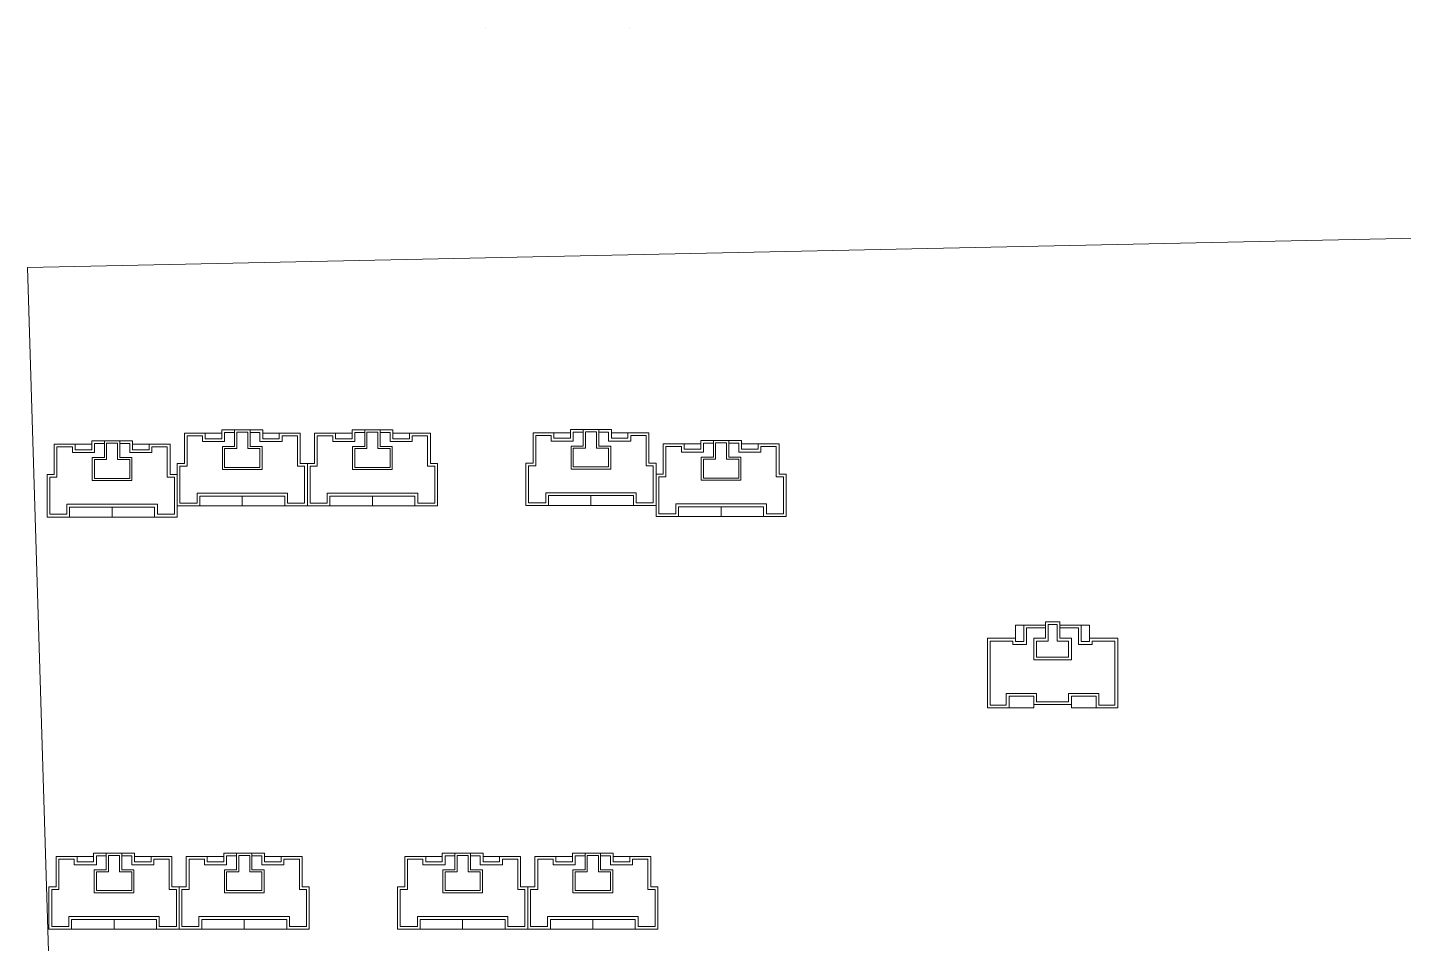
# Model space of a CAD drawing. Extents: x 110900 to 173900, y 7197 to 51694.
# Drawn here: x 114409 to 116904, y 11782 to 13443 of the extents above; entities that cross this region are included whole.
import ezdxf

# ---------------------------------------------------------------- set-up
doc = ezdxf.new("R2010")
doc.units = 0
doc.header["$LTSCALE"] = 1000
doc.header["$MEASUREMENT"] = 0
doc.layers.add('140', color=2, linetype='Continuous', lineweight=5)
doc.layers.add('DingDianTu', color=5, linetype='Continuous', lineweight=0)

# ---------------------------------------------------------------- blocks, each defined once
blk = doc.blocks.new('dafasfd')
at = {"layer": 'DingDianTu', "color": 7, "const_width": 100}
blk.add_lwpolyline([(36368038, 16363912), (36368954, 16361479), (36372042, 16362641), (36374261, 16356745), (36369114, 16354807), (36369537, 16353684), (36361113, 16350514), (36359352, 16355194), (36360288, 16355546), (36359830, 16356763), (36358894, 16356410), (36357556, 16359967)], close=True, dxfattribs=at)
for points in [[(36363546, 16362221), (36362876, 16363999), (36359039, 16362555), (36359708, 16360777)], [(36371734, 16355794), (36372686, 16353267), (36369878, 16352210), (36369350, 16353614)]]:
    blk.add_lwpolyline(points, dxfattribs=at)
at = {"layer": 'DingDianTu', "color": 7}
for points in [[(36369878, 16352210), (36361642, 16349110), (36361113, 16350514)], [(36368038, 16363912), (36371127, 16365074), (36372042, 16362641)]]:
    blk.add_lwpolyline(points, dxfattribs=at)
blk = doc.blocks.new('*E54')
at = {"layer": 'DingDianTu', "color": 7, "xscale": 0.001000002024510444, "yscale": 0.001000000163912773, "zscale": 0.001, "rotation": 339.3761177849276}
blk.add_blockref('dafasfd', (22613, -20413), dxfattribs=at)
blk = doc.blocks.new('*E53')
at = {"layer": 'DingDianTu', "color": 7, "xscale": 0.001000002024510444, "yscale": 0.001000000163912773, "zscale": 0.001, "rotation": 339.3761177849276}
blk.add_blockref('dafasfd', (22613, -20413), dxfattribs=at)

msp = doc.modelspace()

# ---------------------------------------------------------------- linework, layer by layer
at = {"layer": '140', "color": 7}
for p, q in [((118597.3, 13095.8), (114409.3, 13007.9)), ((114409.3, 13007.9), (114492.1, 10329.9)), ((114693.7, 12707.4), (114731.7, 12707.4)), ((114693.7, 12652.4), (114693.7, 12707.4)), ((114698.7, 12702.4), (114726.7, 12702.4)), ((114698.7, 12647.4), (114698.7, 12702.4)), ((114726.7, 12702.4), (114726.7, 12692.4)), ((114729.7, 12707.4), (114731.7, 12707.4)), ((114731.7, 12707.4), (114761.7, 12707.4)), ((114731.7, 12707.4), (114731.7, 12697.4)), ((114731.7, 12697.4), (114761.7, 12697.4)), ((114761.7, 12713.4), (114835.7, 12713.4)), ((114761.7, 12697.4), (114761.7, 12713.4)), ((114766.7, 12708.4), (114784.7, 12708.4)), ((114766.7, 12692.4), (114766.7, 12708.4)), ((114784.7, 12713.4), (114784.7, 12683.4)), ((114808.7, 12709.4), (114788.7, 12709.4)), ((114788.7, 12709.4), (114788.7, 12679.4)), ((114808.7, 12679.4), (114808.7, 12709.4)), ((114812.7, 12683.4), (114812.7, 12713.4)), ((114812.7, 12708.4), (114830.7, 12708.4)), ((114830.7, 12708.4), (114830.7, 12692.4)), ((114835.7, 12713.4), (114835.7, 12697.4)), ((114865.7, 12707.4), (114835.7, 12707.4)), ((114835.7, 12697.4), (114865.7, 12697.4)), ((114865.7, 12707.4), (114903.7, 12707.4)), ((114865.7, 12697.4), (114865.7, 12707.4)), ((114870.7, 12702.4), (114898.7, 12702.4)), ((114870.7, 12692.4), (114870.7, 12702.4)), ((114898.7, 12702.4), (114898.7, 12647.4)), ((114903.7, 12707.4), (114903.7, 12652.4)), ((114929.7, 12707.4), (114967.7, 12707.4)), ((114929.7, 12652.4), (114929.7, 12707.4)), ((114934.7, 12702.4), (114962.7, 12702.4)), ((114934.7, 12647.4), (114934.7, 12702.4)), ((114962.7, 12702.4), (114962.7, 12692.4)), ((114965.7, 12707.4), (114967.7, 12707.4)), ((114967.7, 12707.4), (114997.7, 12707.4)), ((114967.7, 12707.4), (114967.7, 12697.4)), ((114967.7, 12697.4), (114997.7, 12697.4)), ((114997.7, 12713.4), (115071.7, 12713.4)), ((114997.7, 12697.4), (114997.7, 12713.4)), ((115002.7, 12708.4), (115020.7, 12708.4)), ((115002.7, 12692.4), (115002.7, 12708.4)), ((115020.7, 12713.4), (115020.7, 12683.4)), ((115044.7, 12709.4), (115024.7, 12709.4)), ((115024.7, 12709.4), (115024.7, 12679.4)), ((115044.7, 12679.4), (115044.7, 12709.4)), ((115048.7, 12683.4), (115048.7, 12713.4)), ((115048.7, 12708.4), (115066.7, 12708.4)), ((115066.7, 12708.4), (115066.7, 12692.4)), ((115071.7, 12713.4), (115071.7, 12697.4)), ((115101.7, 12707.4), (115071.7, 12707.4)), ((115071.7, 12697.4), (115101.7, 12697.4)), ((115101.7, 12707.4), (115139.7, 12707.4)), ((115101.7, 12697.4), (115101.7, 12707.4)), ((115106.7, 12702.4), (115134.7, 12702.4)), ((115106.7, 12692.4), (115106.7, 12702.4)), ((115134.7, 12702.4), (115134.7, 12647.4)), ((115139.7, 12707.4), (115139.7, 12652.4)), ((115325.8, 12708.1), (115363.8, 12708.1)), ((115325.8, 12653.1), (115325.8, 12708.1)), ((115330.8, 12703.1), (115358.8, 12703.1)), ((115330.8, 12648.1), (115330.8, 12703.1)), ((115358.8, 12703.1), (115358.8, 12693.1)), ((115361.8, 12708.1), (115363.8, 12708.1)), ((115363.8, 12708.1), (115393.8, 12708.1)), ((115363.8, 12708.1), (115363.8, 12698.1)), ((115363.8, 12698.1), (115393.8, 12698.1)), ((115393.8, 12714.1), (115467.8, 12714.1)), ((115393.8, 12698.1), (115393.8, 12714.1)), ((115398.8, 12709.1), (115416.8, 12709.1)), ((115398.8, 12693.1), (115398.8, 12709.1)), ((115416.8, 12714.1), (115416.8, 12684.1)), ((115440.8, 12710.1), (115420.8, 12710.1)), ((115420.8, 12710.1), (115420.8, 12680.1)), ((115440.8, 12680.1), (115440.8, 12710.1)), ((115444.8, 12684.1), (115444.8, 12714.1)), ((115444.8, 12709.1), (115462.8, 12709.1)), ((115462.8, 12709.1), (115462.8, 12693.1)), ((115467.8, 12714.1), (115467.8, 12698.1)), ((115497.8, 12708.1), (115467.8, 12708.1)), ((115467.8, 12698.1), (115497.8, 12698.1)), ((115497.8, 12708.1), (115535.8, 12708.1)), ((115497.8, 12698.1), (115497.8, 12708.1)), ((115502.8, 12703.1), (115530.8, 12703.1)), ((115502.8, 12693.1), (115502.8, 12703.1)), ((115530.8, 12703.1), (115530.8, 12648.1)), ((115535.8, 12708.1), (115535.8, 12653.1)), ((114457.7, 12687.4), (114495.7, 12687.4)), ((114457.7, 12632.4), (114457.7, 12687.4)), ((114462.7, 12682.4), (114490.7, 12682.4)), ((114462.7, 12627.4), (114462.7, 12682.4)), ((114490.7, 12682.4), (114490.7, 12672.4)), ((114490.7, 12672.4), (114530.7, 12672.4)), ((114493.7, 12687.4), (114495.7, 12687.4)), ((114495.7, 12687.4), (114525.7, 12687.4)), ((114495.7, 12687.4), (114495.7, 12677.4)), ((114495.7, 12677.4), (114525.7, 12677.4)), ((114525.7, 12693.4), (114599.7, 12693.4)), ((114525.7, 12677.4), (114525.7, 12693.4)), ((114530.7, 12688.4), (114548.7, 12688.4)), ((114530.7, 12672.4), (114530.7, 12688.4)), ((114548.7, 12693.4), (114548.7, 12663.4)), ((114572.7, 12689.4), (114552.7, 12689.4)), ((114552.7, 12689.4), (114552.7, 12659.4)), ((114572.7, 12659.4), (114572.7, 12689.4)), ((114576.7, 12663.4), (114576.7, 12693.4)), ((114576.7, 12688.4), (114594.7, 12688.4)), ((114594.7, 12688.4), (114594.7, 12672.4)), ((114594.7, 12672.4), (114634.7, 12672.4)), ((114599.7, 12693.4), (114599.7, 12677.4)), ((114629.7, 12687.4), (114599.7, 12687.4)), ((114599.7, 12677.4), (114629.7, 12677.4)), ((114629.7, 12687.4), (114667.7, 12687.4)), ((114629.7, 12677.4), (114629.7, 12687.4)), ((114634.7, 12682.4), (114662.7, 12682.4)), ((114634.7, 12672.4), (114634.7, 12682.4)), ((114662.7, 12682.4), (114662.7, 12627.4)), ((114667.7, 12687.4), (114667.7, 12632.4)), ((114726.7, 12692.4), (114766.7, 12692.4)), ((114762.7, 12683.4), (114762.7, 12641.4)), ((114784.7, 12683.4), (114762.7, 12683.4)), ((114766.7, 12679.4), (114766.7, 12645.4)), ((114788.7, 12679.4), (114766.7, 12679.4)), ((114830.7, 12679.4), (114808.7, 12679.4)), ((114834.7, 12683.4), (114812.7, 12683.4)), ((114830.7, 12692.4), (114870.7, 12692.4)), ((114830.7, 12645.4), (114830.7, 12679.4)), ((114834.7, 12641.4), (114834.7, 12683.4)), ((114962.7, 12692.4), (115002.7, 12692.4)), ((114998.7, 12683.4), (114998.7, 12641.4)), ((115020.7, 12683.4), (114998.7, 12683.4)), ((115002.7, 12679.4), (115002.7, 12645.4)), ((115024.7, 12679.4), (115002.7, 12679.4)), ((115066.7, 12679.4), (115044.7, 12679.4)), ((115070.7, 12683.4), (115048.7, 12683.4)), ((115066.7, 12692.4), (115106.7, 12692.4)), ((115066.7, 12645.4), (115066.7, 12679.4)), ((115070.7, 12641.4), (115070.7, 12683.4)), ((115358.8, 12693.1), (115398.8, 12693.1)), ((115394.8, 12684.1), (115394.8, 12642.1)), ((115416.8, 12684.1), (115394.8, 12684.1)), ((115398.8, 12680.1), (115398.8, 12646.1)), ((115420.8, 12680.1), (115398.8, 12680.1)), ((115462.8, 12680.1), (115440.8, 12680.1)), ((115466.8, 12684.1), (115444.8, 12684.1)), ((115462.8, 12693.1), (115502.8, 12693.1)), ((115462.8, 12646.1), (115462.8, 12680.1)), ((115466.8, 12642.1), (115466.8, 12684.1)), ((115561.8, 12688.1), (115599.8, 12688.1)), ((115561.8, 12633.1), (115561.8, 12688.1)), ((115566.8, 12683.1), (115594.8, 12683.1)), ((115566.8, 12628.1), (115566.8, 12683.1)), ((115594.8, 12683.1), (115594.8, 12673.1)), ((115594.8, 12673.1), (115634.8, 12673.1)), ((115597.8, 12688.1), (115599.8, 12688.1)), ((115599.8, 12688.1), (115629.8, 12688.1)), ((115599.8, 12688.1), (115599.8, 12678.1)), ((115599.8, 12678.1), (115629.8, 12678.1)), ((115629.8, 12694.1), (115703.8, 12694.1)), ((115629.8, 12678.1), (115629.8, 12694.1)), ((115634.8, 12689.1), (115652.8, 12689.1)), ((115634.8, 12673.1), (115634.8, 12689.1)), ((115652.8, 12694.1), (115652.8, 12664.1)), ((115676.8, 12690.1), (115656.8, 12690.1)), ((115656.8, 12690.1), (115656.8, 12660.1)), ((115676.8, 12660.1), (115676.8, 12690.1)), ((115680.8, 12664.1), (115680.8, 12694.1)), ((115680.8, 12689.1), (115698.8, 12689.1)), ((115698.8, 12689.1), (115698.8, 12673.1)), ((115698.8, 12673.1), (115738.8, 12673.1)), ((115703.8, 12694.1), (115703.8, 12678.1)), ((115733.8, 12688.1), (115703.8, 12688.1)), ((115703.8, 12678.1), (115733.8, 12678.1)), ((115733.8, 12688.1), (115771.8, 12688.1)), ((115733.8, 12678.1), (115733.8, 12688.1)), ((115738.8, 12683.1), (115766.8, 12683.1)), ((115738.8, 12673.1), (115738.8, 12683.1)), ((115766.8, 12683.1), (115766.8, 12628.1)), ((115771.8, 12688.1), (115771.8, 12633.1)), ((114526.7, 12663.4), (114526.7, 12621.4)), ((114548.7, 12663.4), (114526.7, 12663.4)), ((114530.7, 12659.4), (114530.7, 12625.4)), ((114552.7, 12659.4), (114530.7, 12659.4)), ((114594.7, 12659.4), (114572.7, 12659.4)), ((114598.7, 12663.4), (114576.7, 12663.4)), ((114594.7, 12625.4), (114594.7, 12659.4)), ((114598.7, 12621.4), (114598.7, 12663.4)), ((114680.7, 12652.4), (114693.7, 12652.4)), ((114680.7, 12575.4), (114680.7, 12652.4)), ((114685.7, 12647.4), (114698.7, 12647.4)), ((114685.7, 12580.4), (114685.7, 12647.4)), ((114898.7, 12647.4), (114911.7, 12647.4)), ((114903.7, 12652.4), (114916.7, 12652.4)), ((114911.7, 12647.4), (114911.7, 12580.4)), ((114916.7, 12652.4), (114916.7, 12575.4)), ((114916.7, 12652.4), (114929.7, 12652.4)), ((114916.7, 12575.4), (114916.7, 12652.4)), ((114921.7, 12647.4), (114934.7, 12647.4)), ((114921.7, 12580.4), (114921.7, 12647.4)), ((115134.7, 12647.4), (115147.7, 12647.4)), ((115139.7, 12652.4), (115152.7, 12652.4)), ((115147.7, 12647.4), (115147.7, 12580.4)), ((115152.7, 12652.4), (115152.7, 12575.4)), ((115312.8, 12653.1), (115325.8, 12653.1)), ((115312.8, 12576.1), (115312.8, 12653.1)), ((115317.8, 12648.1), (115330.8, 12648.1)), ((115317.8, 12581.1), (115317.8, 12648.1)), ((115530.8, 12648.1), (115543.8, 12648.1)), ((115535.8, 12653.1), (115548.8, 12653.1)), ((115543.8, 12648.1), (115543.8, 12581.1)), ((115548.8, 12653.1), (115548.8, 12576.1)), ((115630.8, 12664.1), (115630.8, 12622.1)), ((115652.8, 12664.1), (115630.8, 12664.1)), ((115634.8, 12660.1), (115634.8, 12626.1)), ((115656.8, 12660.1), (115634.8, 12660.1)), ((115698.8, 12660.1), (115676.8, 12660.1)), ((115702.8, 12664.1), (115680.8, 12664.1)), ((115698.8, 12626.1), (115698.8, 12660.1)), ((115702.8, 12622.1), (115702.8, 12664.1)), ((114444.7, 12632.4), (114457.7, 12632.4)), ((114444.7, 12555.4), (114444.7, 12632.4)), ((114449.7, 12627.4), (114462.7, 12627.4)), ((114449.7, 12560.4), (114449.7, 12627.4)), ((114526.7, 12622.4), (114526.7, 12621.4)), ((114530.7, 12625.4), (114594.7, 12625.4)), ((114662.7, 12627.4), (114675.7, 12627.4)), ((114667.7, 12632.4), (114680.7, 12632.4)), ((114675.7, 12627.4), (114675.7, 12560.4)), ((114680.7, 12632.4), (114680.7, 12555.4)), ((114762.7, 12642.4), (114762.7, 12641.4)), ((114762.7, 12641.4), (114834.7, 12641.4)), ((114766.7, 12645.4), (114830.7, 12645.4)), ((114833.7, 12641.4), (114834.7, 12641.4)), ((114998.7, 12642.4), (114998.7, 12641.4)), ((114998.7, 12641.4), (115070.7, 12641.4)), ((115002.7, 12645.4), (115066.7, 12645.4)), ((115069.7, 12641.4), (115070.7, 12641.4)), ((115394.8, 12643.1), (115394.8, 12642.1)), ((115394.8, 12642.1), (115466.8, 12642.1)), ((115398.8, 12646.1), (115462.8, 12646.1)), ((115465.8, 12642.1), (115466.8, 12642.1)), ((115548.8, 12633.1), (115561.8, 12633.1)), ((115548.8, 12556.1), (115548.8, 12633.1)), ((115553.8, 12628.1), (115566.8, 12628.1)), ((115553.8, 12561.1), (115553.8, 12628.1)), ((115630.8, 12623.1), (115630.8, 12622.1)), ((115634.8, 12626.1), (115698.8, 12626.1)), ((115766.8, 12628.1), (115779.8, 12628.1)), ((115771.8, 12633.1), (115784.8, 12633.1)), ((115779.8, 12628.1), (115779.8, 12561.1)), ((115784.8, 12633.1), (115784.8, 12556.1)), ((114526.7, 12621.4), (114598.7, 12621.4)), ((114597.7, 12621.4), (114598.7, 12621.4)), ((114716.7, 12598.4), (114716.7, 12580.4)), ((114798.7, 12598.4), (114716.7, 12598.4)), ((114880.7, 12598.4), (114798.7, 12598.4)), ((114880.7, 12580.4), (114880.7, 12598.4)), ((114952.7, 12598.4), (114952.7, 12580.4)), ((115034.7, 12598.4), (114952.7, 12598.4)), ((115116.7, 12598.4), (115034.7, 12598.4)), ((115116.7, 12580.4), (115116.7, 12598.4)), ((115348.8, 12599.1), (115348.8, 12581.1)), ((115430.8, 12599.1), (115348.8, 12599.1)), ((115512.8, 12599.1), (115430.8, 12599.1)), ((115512.8, 12581.1), (115512.8, 12599.1)), ((115630.8, 12622.1), (115702.8, 12622.1)), ((115701.8, 12622.1), (115702.8, 12622.1)), ((114480.7, 12578.4), (114480.7, 12560.4)), ((114562.7, 12578.4), (114480.7, 12578.4)), ((114485.7, 12573.4), (114485.7, 12555.4)), ((114562.7, 12573.4), (114485.7, 12573.4)), ((114644.7, 12578.4), (114562.7, 12578.4)), ((114639.7, 12573.4), (114562.7, 12573.4)), ((114562.7, 12573.4), (114562.7, 12555.4)), ((114639.7, 12555.4), (114639.7, 12573.4)), ((114644.7, 12560.4), (114644.7, 12578.4)), ((114721.7, 12575.4), (114680.7, 12575.4)), ((114716.7, 12580.4), (114685.7, 12580.4)), ((114721.7, 12593.4), (114721.7, 12575.4)), ((114798.7, 12593.4), (114721.7, 12593.4)), ((114798.7, 12575.4), (114721.7, 12575.4)), ((114875.7, 12593.4), (114798.7, 12593.4)), ((114798.7, 12593.4), (114798.7, 12575.4)), ((114798.7, 12575.4), (114875.7, 12575.4)), ((114875.7, 12575.4), (114875.7, 12593.4)), ((114916.7, 12575.4), (114875.7, 12575.4)), ((114911.7, 12580.4), (114880.7, 12580.4)), ((114957.7, 12575.4), (114916.7, 12575.4)), ((114952.7, 12580.4), (114921.7, 12580.4)), ((114957.7, 12593.4), (114957.7, 12575.4)), ((115034.7, 12593.4), (114957.7, 12593.4)), ((115034.7, 12575.4), (114957.7, 12575.4)), ((115111.7, 12593.4), (115034.7, 12593.4)), ((115034.7, 12593.4), (115034.7, 12575.4)), ((115034.7, 12575.4), (115111.7, 12575.4)), ((115111.7, 12575.4), (115111.7, 12593.4)), ((115152.7, 12575.4), (115111.7, 12575.4)), ((115147.7, 12580.4), (115116.7, 12580.4)), ((115353.8, 12576.1), (115312.8, 12576.1)), ((115348.8, 12581.1), (115317.8, 12581.1)), ((115353.8, 12594.1), (115353.8, 12576.1)), ((115430.8, 12594.1), (115353.8, 12594.1)), ((115430.8, 12576.1), (115353.8, 12576.1)), ((115507.8, 12594.1), (115430.8, 12594.1)), ((115430.8, 12594.1), (115430.8, 12576.1)), ((115430.8, 12576.1), (115507.8, 12576.1)), ((115507.8, 12576.1), (115507.8, 12594.1)), ((115548.8, 12576.1), (115507.8, 12576.1)), ((115543.8, 12581.1), (115512.8, 12581.1)), ((115584.8, 12579.1), (115584.8, 12561.1)), ((115666.8, 12579.1), (115584.8, 12579.1)), ((115589.8, 12574.1), (115589.8, 12556.1)), ((115666.8, 12574.1), (115589.8, 12574.1)), ((115748.8, 12579.1), (115666.8, 12579.1)), ((115743.8, 12574.1), (115666.8, 12574.1)), ((115666.8, 12574.1), (115666.8, 12556.1)), ((115743.8, 12556.1), (115743.8, 12574.1)), ((115748.8, 12561.1), (115748.8, 12579.1)), ((114485.7, 12555.4), (114444.7, 12555.4)), ((114480.7, 12560.4), (114449.7, 12560.4)), ((114562.7, 12555.4), (114485.7, 12555.4)), ((114562.7, 12555.4), (114639.7, 12555.4)), ((114680.7, 12555.4), (114639.7, 12555.4)), ((114675.7, 12560.4), (114644.7, 12560.4)), ((115589.8, 12556.1), (115548.8, 12556.1)), ((115584.8, 12561.1), (115553.8, 12561.1)), ((115666.8, 12556.1), (115589.8, 12556.1)), ((115666.8, 12556.1), (115743.8, 12556.1)), ((115784.8, 12556.1), (115743.8, 12556.1)), ((115779.8, 12561.1), (115748.8, 12561.1)), ((116200.7, 12359.6), (116215.7, 12359.6)), ((116200.7, 12335.6), (116200.7, 12359.6)), ((116215.7, 12359.6), (116215.7, 12329.6)), ((116254.7, 12359.6), (116215.7, 12359.6)), ((116220.7, 12354.6), (116220.7, 12324.6)), ((116254.7, 12354.6), (116220.7, 12354.6)), ((116254.7, 12365.6), (116254.7, 12359.6)), ((116280.7, 12365.6), (116254.7, 12365.6)), ((116254.7, 12359.6), (116254.7, 12335.6)), ((116259.7, 12360.6), (116259.7, 12359.6)), ((116275.7, 12360.6), (116259.7, 12360.6)), ((116259.7, 12359.6), (116259.7, 12330.6)), ((116275.7, 12330.6), (116275.7, 12360.6)), ((116280.7, 12359.6), (116280.7, 12365.6)), ((116280.7, 12335.6), (116280.7, 12365.6)), ((116319.7, 12359.6), (116280.7, 12359.6)), ((116314.7, 12354.6), (116280.7, 12354.6)), ((116314.7, 12324.6), (116314.7, 12354.6)), ((116334.7, 12359.6), (116319.7, 12359.6)), ((116319.7, 12329.6), (116319.7, 12359.6)), ((116334.7, 12335.6), (116334.7, 12359.6)), ((116149.7, 12335.6), (116149.7, 12209.6)), ((116182.7, 12335.6), (116149.7, 12335.6)), ((116154.7, 12330.6), (116154.7, 12214.6)), ((116182.7, 12330.6), (116154.7, 12330.6)), ((116200.7, 12335.6), (116182.7, 12335.6)), ((116195.7, 12330.6), (116182.7, 12330.6)), ((116195.7, 12324.6), (116195.7, 12330.6)), ((116220.7, 12324.6), (116195.7, 12324.6)), ((116200.7, 12329.6), (116200.7, 12335.6)), ((116215.7, 12329.6), (116200.7, 12329.6)), ((116233.7, 12335.6), (116233.7, 12296.6)), ((116254.7, 12335.6), (116233.7, 12335.6)), ((116238.7, 12330.6), (116238.7, 12301.6)), ((116259.7, 12330.6), (116238.7, 12330.6)), ((116296.7, 12330.6), (116275.7, 12330.6)), ((116301.7, 12335.6), (116280.7, 12335.6)), ((116296.7, 12301.6), (116296.7, 12330.6)), ((116301.7, 12296.6), (116301.7, 12335.6)), ((116339.7, 12324.6), (116314.7, 12324.6)), ((116334.7, 12329.6), (116319.7, 12329.6)), ((116334.7, 12335.6), (116334.7, 12329.6)), ((116352.7, 12335.6), (116334.7, 12335.6)), ((116339.7, 12330.6), (116339.7, 12324.6)), ((116352.7, 12330.6), (116339.7, 12330.6)), ((116385.7, 12335.6), (116352.7, 12335.6)), ((116380.7, 12330.6), (116352.7, 12330.6)), ((116380.7, 12214.6), (116380.7, 12330.6)), ((116385.7, 12209.6), (116385.7, 12335.6)), ((116238.7, 12301.6), (116296.7, 12301.6)), ((116233.7, 12296.6), (116301.7, 12296.6)), ((116183.7, 12235.6), (116238.7, 12235.6)), ((116183.7, 12214.6), (116183.7, 12235.6)), ((116188.7, 12230.6), (116233.7, 12230.6)), ((116188.7, 12209.6), (116188.7, 12230.6)), ((116233.7, 12230.6), (116233.7, 12215.6)), ((116238.7, 12235.6), (116238.7, 12220.6)), ((116296.7, 12235.6), (116351.7, 12235.6)), ((116296.7, 12220.6), (116296.7, 12235.6)), ((116301.7, 12230.6), (116346.7, 12230.6)), ((116301.7, 12215.6), (116301.7, 12230.6)), ((116346.7, 12230.6), (116346.7, 12209.6)), ((116351.7, 12235.6), (116351.7, 12214.6)), ((116149.7, 12209.6), (116188.7, 12209.6)), ((116154.7, 12214.6), (116183.7, 12214.6)), ((116188.7, 12209.6), (116233.7, 12209.6)), ((116233.7, 12209.6), (116233.7, 12215.6)), ((116233.7, 12215.6), (116267.7, 12215.6)), ((116238.7, 12220.6), (116267.7, 12220.6)), ((116267.7, 12220.6), (116296.7, 12220.6)), ((116267.7, 12215.6), (116301.7, 12215.6)), ((116301.7, 12209.6), (116301.7, 12215.6)), ((116346.7, 12209.6), (116301.7, 12209.6)), ((116346.7, 12209.6), (116385.7, 12209.6)), ((116351.7, 12214.6), (116380.7, 12214.6)), ((114461.2, 11940.1), (114499.2, 11940.1)), ((114461.2, 11885.1), (114461.2, 11940.1)), ((114466.2, 11935.1), (114494.2, 11935.1)), ((114466.2, 11880.1), (114466.2, 11935.1)), ((114494.2, 11935.1), (114494.2, 11925.1)), ((114494.2, 11925.1), (114534.2, 11925.1)), ((114497.2, 11940.1), (114499.2, 11940.1)), ((114499.2, 11940.1), (114529.2, 11940.1)), ((114499.2, 11940.1), (114499.2, 11930.1)), ((114499.2, 11930.1), (114529.2, 11930.1)), ((114529.2, 11946.1), (114603.2, 11946.1)), ((114529.2, 11930.1), (114529.2, 11946.1)), ((114534.2, 11941.1), (114552.2, 11941.1)), ((114534.2, 11925.1), (114534.2, 11941.1)), ((114552.2, 11946.1), (114552.2, 11916.1)), ((114576.2, 11942.1), (114556.2, 11942.1)), ((114556.2, 11942.1), (114556.2, 11912.1)), ((114576.2, 11912.1), (114576.2, 11942.1)), ((114580.2, 11916.1), (114580.2, 11946.1)), ((114580.2, 11941.1), (114598.2, 11941.1)), ((114598.2, 11941.1), (114598.2, 11925.1)), ((114598.2, 11925.1), (114638.2, 11925.1)), ((114603.2, 11946.1), (114603.2, 11930.1)), ((114633.2, 11940.1), (114603.2, 11940.1)), ((114603.2, 11930.1), (114633.2, 11930.1)), ((114633.2, 11940.1), (114671.2, 11940.1)), ((114633.2, 11930.1), (114633.2, 11940.1)), ((114638.2, 11935.1), (114666.2, 11935.1)), ((114638.2, 11925.1), (114638.2, 11935.1)), ((114666.2, 11935.1), (114666.2, 11880.1)), ((114671.2, 11940.1), (114671.2, 11885.1)), ((114697.2, 11940.1), (114735.2, 11940.1)), ((114697.2, 11885.1), (114697.2, 11940.1)), ((114702.2, 11935.1), (114730.2, 11935.1)), ((114702.2, 11880.1), (114702.2, 11935.1)), ((114730.2, 11935.1), (114730.2, 11925.1)), ((114730.2, 11925.1), (114770.2, 11925.1)), ((114733.2, 11940.1), (114735.2, 11940.1)), ((114735.2, 11940.1), (114765.2, 11940.1)), ((114735.2, 11940.1), (114735.2, 11930.1)), ((114735.2, 11930.1), (114765.2, 11930.1)), ((114765.2, 11946.1), (114839.2, 11946.1)), ((114765.2, 11930.1), (114765.2, 11946.1)), ((114770.2, 11941.1), (114788.2, 11941.1)), ((114770.2, 11925.1), (114770.2, 11941.1)), ((114788.2, 11946.1), (114788.2, 11916.1)), ((114812.2, 11942.1), (114792.2, 11942.1)), ((114792.2, 11942.1), (114792.2, 11912.1)), ((114812.2, 11912.1), (114812.2, 11942.1)), ((114816.2, 11916.1), (114816.2, 11946.1)), ((114816.2, 11941.1), (114834.2, 11941.1)), ((114834.2, 11941.1), (114834.2, 11925.1)), ((114834.2, 11925.1), (114874.2, 11925.1)), ((114839.2, 11946.1), (114839.2, 11930.1)), ((114869.2, 11940.1), (114839.2, 11940.1)), ((114839.2, 11930.1), (114869.2, 11930.1)), ((114869.2, 11940.1), (114907.2, 11940.1)), ((114869.2, 11930.1), (114869.2, 11940.1)), ((114874.2, 11935.1), (114902.2, 11935.1)), ((114874.2, 11925.1), (114874.2, 11935.1)), ((114902.2, 11935.1), (114902.2, 11880.1)), ((114907.2, 11940.1), (114907.2, 11885.1)), ((115093.2, 11940.1), (115131.2, 11940.1)), ((115093.2, 11885.1), (115093.2, 11940.1)), ((115098.2, 11935.1), (115126.2, 11935.1)), ((115098.2, 11880.1), (115098.2, 11935.1)), ((115126.2, 11935.1), (115126.2, 11925.1)), ((115126.2, 11925.1), (115166.2, 11925.1)), ((115129.2, 11940.1), (115131.2, 11940.1)), ((115131.2, 11940.1), (115161.2, 11940.1)), ((115131.2, 11940.1), (115131.2, 11930.1)), ((115131.2, 11930.1), (115161.2, 11930.1)), ((115161.2, 11946.1), (115235.2, 11946.1)), ((115161.2, 11930.1), (115161.2, 11946.1)), ((115166.2, 11941.1), (115184.2, 11941.1)), ((115166.2, 11925.1), (115166.2, 11941.1)), ((115184.2, 11946.1), (115184.2, 11916.1)), ((115208.2, 11942.1), (115188.2, 11942.1)), ((115188.2, 11942.1), (115188.2, 11912.1)), ((115208.2, 11912.1), (115208.2, 11942.1)), ((115212.2, 11916.1), (115212.2, 11946.1)), ((115212.2, 11941.1), (115230.2, 11941.1)), ((115230.2, 11941.1), (115230.2, 11925.1)), ((115230.2, 11925.1), (115270.2, 11925.1)), ((115235.2, 11946.1), (115235.2, 11930.1)), ((115265.2, 11940.1), (115235.2, 11940.1)), ((115235.2, 11930.1), (115265.2, 11930.1)), ((115265.2, 11940.1), (115303.2, 11940.1)), ((115265.2, 11930.1), (115265.2, 11940.1)), ((115270.2, 11935.1), (115298.2, 11935.1)), ((115270.2, 11925.1), (115270.2, 11935.1)), ((115298.2, 11935.1), (115298.2, 11880.1)), ((115303.2, 11940.1), (115303.2, 11885.1)), ((115329.2, 11940.1), (115367.2, 11940.1)), ((115329.2, 11885.1), (115329.2, 11940.1)), ((115334.2, 11935.1), (115362.2, 11935.1)), ((115334.2, 11880.1), (115334.2, 11935.1)), ((115362.2, 11935.1), (115362.2, 11925.1)), ((115362.2, 11925.1), (115402.2, 11925.1)), ((115365.2, 11940.1), (115367.2, 11940.1)), ((115367.2, 11940.1), (115397.2, 11940.1)), ((115367.2, 11940.1), (115367.2, 11930.1)), ((115367.2, 11930.1), (115397.2, 11930.1)), ((115397.2, 11946.1), (115471.2, 11946.1)), ((115397.2, 11930.1), (115397.2, 11946.1)), ((115402.2, 11941.1), (115420.2, 11941.1)), ((115402.2, 11925.1), (115402.2, 11941.1)), ((115420.2, 11946.1), (115420.2, 11916.1)), ((115444.2, 11942.1), (115424.2, 11942.1)), ((115424.2, 11942.1), (115424.2, 11912.1)), ((115444.2, 11912.1), (115444.2, 11942.1)), ((115448.2, 11916.1), (115448.2, 11946.1)), ((115448.2, 11941.1), (115466.2, 11941.1)), ((115466.2, 11941.1), (115466.2, 11925.1)), ((115466.2, 11925.1), (115506.2, 11925.1)), ((115471.2, 11946.1), (115471.2, 11930.1)), ((115501.2, 11940.1), (115471.2, 11940.1)), ((115471.2, 11930.1), (115501.2, 11930.1)), ((115501.2, 11940.1), (115539.2, 11940.1)), ((115501.2, 11930.1), (115501.2, 11940.1)), ((115506.2, 11935.1), (115534.2, 11935.1)), ((115506.2, 11925.1), (115506.2, 11935.1)), ((115534.2, 11935.1), (115534.2, 11880.1)), ((115539.2, 11940.1), (115539.2, 11885.1)), ((114530.2, 11916.1), (114530.2, 11874.1)), ((114552.2, 11916.1), (114530.2, 11916.1)), ((114534.2, 11912.1), (114534.2, 11878.1)), ((114556.2, 11912.1), (114534.2, 11912.1)), ((114598.2, 11912.1), (114576.2, 11912.1)), ((114602.2, 11916.1), (114580.2, 11916.1)), ((114598.2, 11878.1), (114598.2, 11912.1)), ((114602.2, 11874.1), (114602.2, 11916.1)), ((114766.2, 11916.1), (114766.2, 11874.1)), ((114788.2, 11916.1), (114766.2, 11916.1)), ((114770.2, 11912.1), (114770.2, 11878.1)), ((114792.2, 11912.1), (114770.2, 11912.1)), ((114834.2, 11912.1), (114812.2, 11912.1)), ((114838.2, 11916.1), (114816.2, 11916.1)), ((114834.2, 11878.1), (114834.2, 11912.1)), ((114838.2, 11874.1), (114838.2, 11916.1)), ((115162.2, 11916.1), (115162.2, 11874.1)), ((115184.2, 11916.1), (115162.2, 11916.1)), ((115166.2, 11912.1), (115166.2, 11878.1)), ((115188.2, 11912.1), (115166.2, 11912.1)), ((115230.2, 11912.1), (115208.2, 11912.1)), ((115234.2, 11916.1), (115212.2, 11916.1)), ((115230.2, 11878.1), (115230.2, 11912.1)), ((115234.2, 11874.1), (115234.2, 11916.1)), ((115398.2, 11916.1), (115398.2, 11874.1)), ((115420.2, 11916.1), (115398.2, 11916.1)), ((115402.2, 11912.1), (115402.2, 11878.1)), ((115424.2, 11912.1), (115402.2, 11912.1)), ((115466.2, 11912.1), (115444.2, 11912.1)), ((115470.2, 11916.1), (115448.2, 11916.1)), ((115466.2, 11878.1), (115466.2, 11912.1)), ((115470.2, 11874.1), (115470.2, 11916.1)), ((114448.2, 11885.1), (114461.2, 11885.1)), ((114448.2, 11808.1), (114448.2, 11885.1)), ((114453.2, 11880.1), (114466.2, 11880.1)), ((114453.2, 11813.1), (114453.2, 11880.1)), ((114530.2, 11875.1), (114530.2, 11874.1)), ((114530.2, 11874.1), (114602.2, 11874.1)), ((114534.2, 11878.1), (114598.2, 11878.1)), ((114601.2, 11874.1), (114602.2, 11874.1)), ((114666.2, 11880.1), (114679.2, 11880.1)), ((114671.2, 11885.1), (114684.2, 11885.1)), ((114679.2, 11880.1), (114679.2, 11813.1)), ((114684.2, 11885.1), (114684.2, 11808.1)), ((114684.2, 11885.1), (114697.2, 11885.1)), ((114684.2, 11808.1), (114684.2, 11885.1)), ((114689.2, 11880.1), (114702.2, 11880.1)), ((114689.2, 11813.1), (114689.2, 11880.1)), ((114766.2, 11875.1), (114766.2, 11874.1)), ((114766.2, 11874.1), (114838.2, 11874.1)), ((114770.2, 11878.1), (114834.2, 11878.1)), ((114837.2, 11874.1), (114838.2, 11874.1)), ((114902.2, 11880.1), (114915.2, 11880.1)), ((114907.2, 11885.1), (114920.2, 11885.1)), ((114915.2, 11880.1), (114915.2, 11813.1)), ((114920.2, 11885.1), (114920.2, 11808.1)), ((115080.2, 11885.1), (115093.2, 11885.1)), ((115080.2, 11808.1), (115080.2, 11885.1)), ((115085.2, 11880.1), (115098.2, 11880.1)), ((115085.2, 11813.1), (115085.2, 11880.1)), ((115162.2, 11875.1), (115162.2, 11874.1)), ((115162.2, 11874.1), (115234.2, 11874.1)), ((115166.2, 11878.1), (115230.2, 11878.1)), ((115233.2, 11874.1), (115234.2, 11874.1)), ((115298.2, 11880.1), (115311.2, 11880.1)), ((115303.2, 11885.1), (115316.2, 11885.1)), ((115311.2, 11880.1), (115311.2, 11813.1)), ((115316.2, 11885.1), (115316.2, 11808.1)), ((115316.2, 11885.1), (115329.2, 11885.1)), ((115316.2, 11808.1), (115316.2, 11885.1)), ((115321.2, 11880.1), (115334.2, 11880.1)), ((115321.2, 11813.1), (115321.2, 11880.1)), ((115398.2, 11875.1), (115398.2, 11874.1)), ((115398.2, 11874.1), (115470.2, 11874.1)), ((115402.2, 11878.1), (115466.2, 11878.1)), ((115469.2, 11874.1), (115470.2, 11874.1)), ((115534.2, 11880.1), (115547.2, 11880.1)), ((115539.2, 11885.1), (115552.2, 11885.1)), ((115547.2, 11880.1), (115547.2, 11813.1)), ((115552.2, 11885.1), (115552.2, 11808.1)), ((114484.2, 11831.1), (114484.2, 11813.1)), ((114566.2, 11831.1), (114484.2, 11831.1)), ((114489.2, 11826.1), (114489.2, 11808.1)), ((114566.2, 11826.1), (114489.2, 11826.1)), ((114648.2, 11831.1), (114566.2, 11831.1)), ((114643.2, 11826.1), (114566.2, 11826.1)), ((114566.2, 11826.1), (114566.2, 11808.1)), ((114643.2, 11808.1), (114643.2, 11826.1)), ((114648.2, 11813.1), (114648.2, 11831.1)), ((114720.2, 11831.1), (114720.2, 11813.1)), ((114802.2, 11831.1), (114720.2, 11831.1)), ((114725.2, 11826.1), (114725.2, 11808.1)), ((114802.2, 11826.1), (114725.2, 11826.1)), ((114884.2, 11831.1), (114802.2, 11831.1)), ((114879.2, 11826.1), (114802.2, 11826.1)), ((114802.2, 11826.1), (114802.2, 11808.1)), ((114879.2, 11808.1), (114879.2, 11826.1)), ((114884.2, 11813.1), (114884.2, 11831.1)), ((115116.2, 11831.1), (115116.2, 11813.1)), ((115198.2, 11831.1), (115116.2, 11831.1)), ((115121.2, 11826.1), (115121.2, 11808.1)), ((115198.2, 11826.1), (115121.2, 11826.1)), ((115280.2, 11831.1), (115198.2, 11831.1)), ((115275.2, 11826.1), (115198.2, 11826.1)), ((115198.2, 11826.1), (115198.2, 11808.1)), ((115275.2, 11808.1), (115275.2, 11826.1)), ((115280.2, 11813.1), (115280.2, 11831.1)), ((115352.2, 11831.1), (115352.2, 11813.1)), ((115434.2, 11831.1), (115352.2, 11831.1)), ((115357.2, 11826.1), (115357.2, 11808.1)), ((115434.2, 11826.1), (115357.2, 11826.1)), ((115516.2, 11831.1), (115434.2, 11831.1)), ((115511.2, 11826.1), (115434.2, 11826.1)), ((115434.2, 11826.1), (115434.2, 11808.1)), ((115511.2, 11808.1), (115511.2, 11826.1)), ((115516.2, 11813.1), (115516.2, 11831.1)), ((114489.2, 11808.1), (114448.2, 11808.1)), ((114484.2, 11813.1), (114453.2, 11813.1)), ((114566.2, 11808.1), (114489.2, 11808.1)), ((114566.2, 11808.1), (114643.2, 11808.1)), ((114684.2, 11808.1), (114643.2, 11808.1)), ((114679.2, 11813.1), (114648.2, 11813.1)), ((114725.2, 11808.1), (114684.2, 11808.1)), ((114720.2, 11813.1), (114689.2, 11813.1)), ((114802.2, 11808.1), (114725.2, 11808.1)), ((114802.2, 11808.1), (114879.2, 11808.1)), ((114920.2, 11808.1), (114879.2, 11808.1)), ((114915.2, 11813.1), (114884.2, 11813.1)), ((115121.2, 11808.1), (115080.2, 11808.1)), ((115116.2, 11813.1), (115085.2, 11813.1)), ((115198.2, 11808.1), (115121.2, 11808.1)), ((115198.2, 11808.1), (115275.2, 11808.1)), ((115316.2, 11808.1), (115275.2, 11808.1)), ((115311.2, 11813.1), (115280.2, 11813.1)), ((115357.2, 11808.1), (115316.2, 11808.1)), ((115352.2, 11813.1), (115321.2, 11813.1)), ((115434.2, 11808.1), (115357.2, 11808.1)), ((115434.2, 11808.1), (115511.2, 11808.1)), ((115552.2, 11808.1), (115511.2, 11808.1)), ((115547.2, 11813.1), (115516.2, 11813.1))]:
    msp.add_line(p, q, dxfattribs=at)

# ---------------------------------------------------------------- block references
at = {"layer": '140', "color": 7, "xscale": 0.01000000000931323, "yscale": 0.01000000000931323, "zscale": 0.01}
for name, p in [('*E54', (114616, 13621.7)), ('*E53', (114876, 13621.7))]:
    msp.add_blockref(name, p, dxfattribs=at)

doc.saveas('drawing.dxf')
